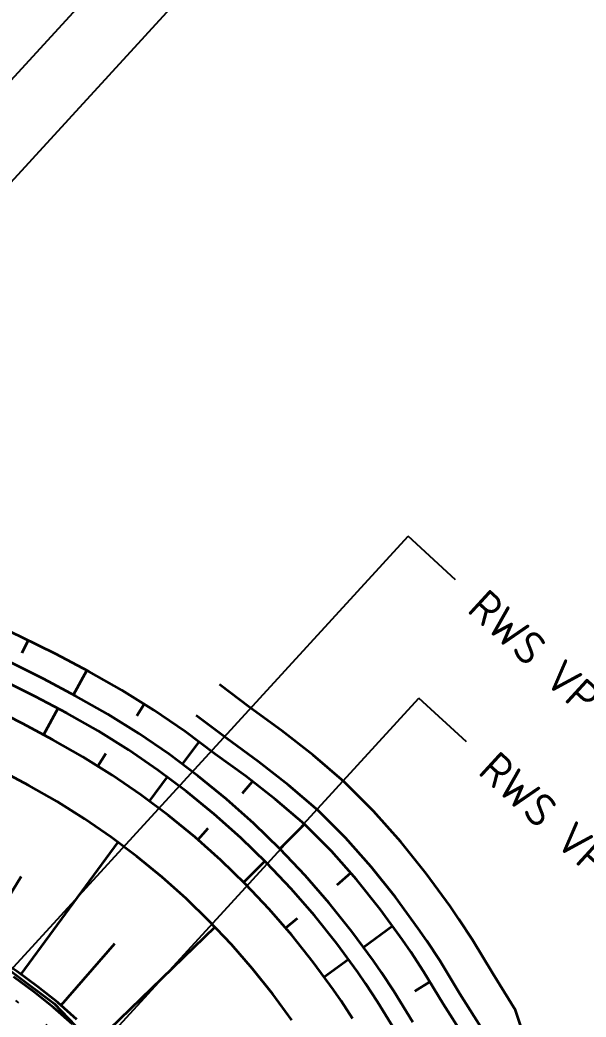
# Model space of a CAD drawing. Header units: metres. Extents: x 134219 to 139080, y 438661 to 444352.
# Drawn here: x 138504.1 to 138547.9, y 439488.6 to 439565.8 of the extents above; entities that cross this region are included whole.
import ezdxf
from ezdxf.enums import TextEntityAlignment as Align

# ---------------------------------------------------------------- set-up
doc = ezdxf.new("R2010")
doc.units = ezdxf.units.M
doc.linetypes.add('13strp', pattern=[4, 1, -3])
doc.linetypes.add('30270strp', pattern=[3, 0.3, -2.7])
for name, color, linetype, lineweight in [('N-WE-KL-ET_LS_OV_KABEL-G', 10, 'KL-LS-OV-N', 35), ('N-WE-KL-ET_LS_OV_KABEL-T25', 7, 'Continuous', 25), ('Utd-ondergr-nw', 8, '13strp', 35)]:
    doc.layers.add(name, color=color, linetype=linetype, lineweight=lineweight)
doc.layers.add('Utd-weg-nw', color=8, linetype='Continuous')
doc.styles.add('NLCS_25', font='NLCS-ISO.ttf', dxfattribs={"height": 2.5})
doc.linetypes.add('KL-LS-OV-N', pattern='A,4,-1,[103,NLCS.SHX,S=0.75,R=0,X=0,Y=0],-1,4,-1.5,["0V",Standard,S=1,R=0,X=0,Y=-0.5],-3', length=14.5)

msp = doc.modelspace()

# ---------------------------------------------------------------- linework, layer by layer
at = {"layer": 'N-WE-KL-ET_LS_OV_KABEL-G', "elevation": 7.326, "flags": 128}
msp.add_lwpolyline([(138410.767, 439528.35), (138410.801, 439528.538), (138413.887, 439527.958), (138423.538, 439525.424), (138432.266, 439522.329), (138438.685, 439519.034), (138446.069, 439514.463), (138450.787, 439510.977), (138450.858, 439510.771), (138461.262, 439503.909), (138466.779, 439501.942), (138467.544, 439501.896), (138467.841, 439501.905), (138474.435, 439501.952), (138478.225, 439501.987), (138483.255, 439501.451), (138490.332, 439499.543), (138497.132, 439496.889), (138497.68, 439496.377), (138506.71, 439489.652), (138514.888, 439481.111), (138519.769, 439472.308), (138522.695, 439463.424), (138523.839, 439453.927), (138523.219, 439444.572), (138519.852, 439433.753), (138516.126, 439426.136), (138513.611, 439418.576), (138513.388, 439416.195), (138513.397, 439416.194), (138502.659, 439417.147), (138502.663, 439417.154), (138499.933, 439417.635), (138499.966, 439420.484), (138502.056, 439428.12), (138505.295, 439436.199), (138508.373, 439447.072), (138508.292, 439456.213), (138504.908, 439466.951), (138504.893, 439466.936), (138499.402, 439474.419), (138495.707, 439477.445), (138488.234, 439480.694), (138483.687, 439480.705), (138476.15, 439478.941), (138470.645, 439473.2), (138466.81, 439466.788), (138459.573, 439451.145), (138459.63, 439445.594), (138461.105, 439434.032), (138463.733, 439426.761), (138470.89, 439419.514), (138482.264, 439408.123), (138484.943, 439405.543), (138487.566, 439408.142)], dxfattribs=at)
at = {"layer": 'N-WE-KL-ET_LS_OV_KABEL-T25'}
for p, q in [((138447.782, 439492.539), (138546.696, 439600.478)), ((138454.846, 439508.141), (138537.285, 439598.101)), ((138503.305, 439492.188), (138534.13, 439525.826)), ((138537.816, 439522.448), (138534.13, 439525.826)), ((138494.893, 439469.548), (138534.972, 439513.283)), ((138538.658, 439509.905), (138534.972, 439513.283))]:
    msp.add_line(p, q, dxfattribs=at)
at = {"layer": 'Utd-ondergr-nw', "linetype": 'Continuous', "flags": 128}
for points in [[(138538.421, 439487.146), (138536.857, 439489.63), (138535.339, 439492.139), (138534.354, 439493.646), (138533.712, 439494.583), (138531.981, 439496.955), (138530.147, 439499.253), (138528.19, 439501.447), (138526.106, 439503.519), (138523.875, 439505.432), (138521.562, 439507.236), (138519.195, 439508.957), (138516.856, 439510.708), (138514.444, 439512.358), (138511.961, 439513.903), (138509.413, 439515.341), (138506.825, 439516.708), (138504.195, 439518.004), (138501.539, 439519.27)], [(138504.25, 439516.788), (138504.717, 439517.747)], [(138534.496, 439488.203), (138533.027, 439490.607), (138532.076, 439492.051), (138531.457, 439492.949), (138529.789, 439495.223), (138528.025, 439497.427), (138526.168, 439499.555), (138524.222, 439501.604), (138522.191, 439503.571), (138520.077, 439505.451), (138517.884, 439507.241), (138515.617, 439508.937), (138513.28, 439510.537), (138510.876, 439512.038), (138508.409, 439513.437), (138505.905, 439514.772), (138503.36, 439516.039)], [(138508.226, 439513.535), (138509.259, 439515.422)], [(138533.212, 439487.427), (138531.777, 439489.778), (138530.847, 439491.19), (138530.243, 439492.068), (138528.612, 439494.293), (138526.887, 439496.448), (138525.073, 439498.53), (138523.171, 439500.535), (138521.184, 439502.458), (138519.118, 439504.297), (138516.974, 439506.048), (138514.758, 439507.708), (138512.472, 439509.274), (138510.121, 439510.742), (138507.71, 439512.11), (138505.261, 439513.417), (138502.773, 439514.659)], [(138548.354, 439474.803), (138547.368, 439477.895), (138546.234, 439480.845), (138544.899, 439483.823), (138543.403, 439486.249), (138542.45, 439489.145), (138540.694, 439491.982), (138539.121, 439494.578), (138538.071, 439496.182), (138537.387, 439497.18), (138535.542, 439499.706), (138533.577, 439502.166), (138531.464, 439504.535), (138529.194, 439506.792), (138526.782, 439508.865), (138524.328, 439510.784), (138521.887, 439512.562), (138519.53, 439514.327)], [(138529.839, 439488.494), (138528.943, 439489.857), (138528.36, 439490.704), (138526.788, 439492.852), (138525.125, 439494.932), (138523.375, 439496.942), (138521.54, 439498.877), (138519.625, 439500.734), (138517.631, 439502.51), (138515.564, 439504.2), (138513.425, 439505.803), (138511.22, 439507.315), (138508.952, 439508.732), (138506.625, 439510.054), (138504.263, 439511.317), (138501.863, 439512.519)], [(138507.001, 439512.488), (138505.896, 439510.444)], [(138513.115, 439511.914), (138513.694, 439512.825)], [(138539.736, 439487.868), (138538.141, 439490.406), (138536.589, 439492.968), (138535.582, 439494.507), (138534.927, 439495.463), (138533.158, 439497.885), (138531.285, 439500.231), (138529.286, 439502.472), (138527.158, 439504.589), (138524.881, 439506.544), (138522.521, 439508.389), (138520.105, 439510.149), (138517.716, 439511.938)], [(138516.65, 439508.165), (138517.941, 439509.896)], [(138510.713, 439509.002), (138510.097, 439508.017)], [(138525.121, 439488.357), (138523.649, 439490.372), (138522.093, 439492.323), (138520.454, 439494.209), (138518.736, 439496.025), (138516.941, 439497.768), (138515.074, 439499.434), (138513.136, 439501.021), (138511.132, 439502.525), (138509.066, 439503.944), (138506.94, 439505.275), (138504.759, 439506.516), (138502.546, 439507.704)], [(138515.463, 439507.18), (138514.085, 439505.309)], [(138521.321, 439505.926), (138522.096, 439506.819)], [(138518.616, 439503.188), (138517.858, 439502.308)], [(138524.201, 439501.625), (138526.109, 439503.516)], [(138508.488, 439488.424), (138506.995, 439489.719), (138505.449, 439490.951), (138503.853, 439492.118), (138502.21, 439493.217), (138500.522, 439494.246), (138498.793, 439495.205), (138497.046, 439496.134), (138495.277, 439497.03), (138493.482, 439497.889), (138491.658, 439498.702), (138490.33, 439499.253), (138488.984, 439499.774), (138487.622, 439500.262), (138486.242, 439500.715), (138484.844, 439501.127), (138483.431, 439501.498), (138482.002, 439501.823), (138480.56, 439502.099), (138479.924, 439502.192), (138478.108, 439502.37), (138476.277, 439502.421), (138476.063, 439502.419)], [(138511.652, 439502.135), (138504.137, 439491.91)], [(138523.036, 439500.665), (138521.388, 439499.025)], [(138504.174, 439499.486), (138500.845, 439494.049)], [(138528.64, 439498.846), (138529.702, 439499.752)], [(138525.535, 439496.231), (138524.651, 439495.476)], [(138519.172, 439495.564), (138510.145, 439486.843)], [(138530.674, 439494.016), (138532.924, 439495.662)], [(138511.397, 439494.256), (138507.244, 439489.503)], [(138529.514, 439493.062), (138527.637, 439491.692)], [(138508.153, 439488.053), (138506.675, 439489.334), (138505.145, 439490.554), (138503.566, 439491.708)], [(138534.649, 439490.607), (138535.823, 439491.338)]]:
    msp.add_lwpolyline(points, dxfattribs=at)
at = {"layer": 'Utd-weg-nw', "linetype": '30270strp', "flags": 128}
msp.add_lwpolyline([(138692.031, 439309.101), (138689.403, 439309.34), (138686.769, 439309.513), (138686.767, 439309.513), (138684.132, 439309.62), (138681.493, 439309.661), (138678.854, 439309.636), (138676.216, 439309.545), (138673.581, 439309.389), (138672.679, 439309.32), (138670.951, 439309.166), (138668.328, 439308.878), (138665.712, 439308.525), (138663.107, 439308.106), (138660.512, 439307.622), (138657.967, 439307.082), (138655.437, 439306.479), (138652.922, 439305.814), (138650.424, 439305.087), (138650.292, 439305.047), (138647.21, 439304.15), (138644.11, 439303.321), (138642.771, 439302.986), (138640.992, 439302.561), (138637.857, 439301.871), (138634.708, 439301.251), (138631.546, 439300.701), (138628.373, 439300.221), (138625.19, 439299.812), (138621.998, 439299.474), (138618.8, 439299.207), (138615.597, 439299.01), (138612.39, 439298.886), (138611.163, 439298.857), (138609.661, 439298.86), (138608.161, 439298.93), (138606.665, 439299.064), (138605.177, 439299.264), (138603.699, 439299.528), (138602.691, 439299.747), (138602.299, 439299.841), (138600.913, 439300.211), (138599.544, 439300.639), (138598.194, 439301.124), (138596.866, 439301.664), (138595.561, 439302.259), (138594.282, 439302.909), (138593.031, 439303.61), (138591.811, 439304.364), (138590.623, 439305.167), (138589.469, 439306.019), (138588.352, 439306.919), (138587.273, 439307.864), (138586.235, 439308.854), (138585.239, 439309.886), (138584.286, 439310.958), (138583.379, 439312.069), (138582.52, 439313.217), (138581.839, 439314.202), (138579.412, 439317.815), (138576.954, 439321.407), (138574.06, 439325.553), (138571.125, 439329.669), (138568.149, 439333.756), (138565.132, 439337.813), (138562.074, 439341.839), (138558.977, 439345.835), (138555.84, 439349.8), (138552.663, 439353.733), (138549.447, 439357.634), (138546.192, 439361.502), (138542.899, 439365.338), (138539.567, 439369.141), (138536.198, 439372.91), (138532.791, 439376.646), (138529.347, 439380.347), (138525.866, 439384.014), (138524.713, 439385.212), (138523.557, 439386.406), (138522.396, 439387.596), (138521.232, 439388.783), (138520.221, 439389.854), (138519.257, 439390.968), (138518.365, 439392.091), (138517.521, 439393.251), (138516.726, 439394.444), (138515.981, 439395.67), (138515.287, 439396.926), (138514.647, 439398.209), (138514.061, 439399.518), (138513.529, 439400.85), (138513.054, 439402.203), (138512.635, 439403.575), (138512.274, 439404.963), (138511.971, 439406.365), (138511.727, 439407.778), (138511.542, 439409.201), (138511.416, 439410.629), (138511.35, 439412.062), (138511.343, 439413.496), (138511.396, 439414.93), (138511.509, 439416.359), (138511.682, 439417.783), (138511.913, 439419.199), (138512.204, 439420.603), (138512.552, 439421.995), (138512.959, 439423.37), (138513.449, 439424.803), (138514.002, 439426.212), (138514.617, 439427.596), (138515.173, 439428.723), (138515.292, 439428.952), (138516.026, 439430.276), (138516.698, 439431.469), (138517.57, 439433.156), (138518.371, 439434.878), (138519.099, 439436.631), (138519.754, 439438.414), (138520.334, 439440.222), (138520.838, 439442.053), (138521.266, 439443.903), (138521.616, 439445.769), (138521.888, 439447.648), (138522.081, 439449.537), (138522.196, 439451.432), (138522.231, 439453.331), (138522.188, 439455.229), (138522.065, 439457.124), (138521.864, 439459.012), (138521.584, 439460.89), (138521.226, 439462.755), (138520.791, 439464.603), (138520.279, 439466.432), (138519.691, 439468.238), (138519.029, 439470.017), (138518.293, 439471.768), (138517.485, 439473.486), (138516.606, 439475.169), (138515.658, 439476.814), (138514.642, 439478.418), (138513.986, 439479.381), (138513.56, 439479.979), (138512.414, 439481.493), (138511.206, 439482.957), (138509.938, 439484.371), (138508.612, 439485.73), (138507.23, 439487.033), (138505.796, 439488.277), (138504.311, 439489.461), (138502.778, 439490.581), (138501.2, 439491.637), (138499.579, 439492.626), (138497.918, 439493.547), (138496.241, 439494.44), (138494.544, 439495.305), (138492.821, 439496.134), (138491.07, 439496.921), (138489.796, 439497.456), (138488.504, 439497.962), (138487.196, 439498.436), (138485.871, 439498.877), (138484.528, 439499.279), (138483.17, 439499.641), (138481.797, 439499.959), (138480.41, 439500.23), (138479.816, 439500.32), (138478.117, 439500.495), (138476.403, 439500.551), (138474.683, 439500.481), (138472.969, 439500.284), (138471.276, 439499.939), (138471.175, 439499.915), (138470.531, 439499.773), (138469.766, 439499.654), (138468.994, 439499.586), (138468.219, 439499.569), (138467.445, 439499.605), (138466.675, 439499.691), (138465.912, 439499.829), (138465.161, 439500.017), (138464.423, 439500.255), (138463.703, 439500.542), (138463.004, 439500.875), (138462.329, 439501.255), (138461.68, 439501.679), (138461.342, 439501.925), (138461.116, 439502.082), (138460.658, 439502.326), (138460.168, 439502.497), (138459.657, 439502.591), (138459.138, 439502.605), (138458.623, 439502.54), (138458.124, 439502.396), (138457.654, 439502.178), (138457.222, 439501.89), (138457.137, 439501.821)], dxfattribs=at)

# ---------------------------------------------------------------- texts
at = {"layer": 'N-WE-KL-ET_LS_OV_KABEL-T25', "style": 'NLCS_25'}
for s, p in [('RWS VP I-4 VO-YMvKas 4x4mm² (OV)', (138539.446, 439520.954)), ('RWS VP I-4 VO-YMvKas 4x2,5mm² (OV)', (138540.287, 439508.412))]:
    msp.add_text(s, height=2.5, rotation=317.49797, dxfattribs=at).set_placement(p, align=Align.MIDDLE_LEFT)

doc.saveas('drawing.dxf')
